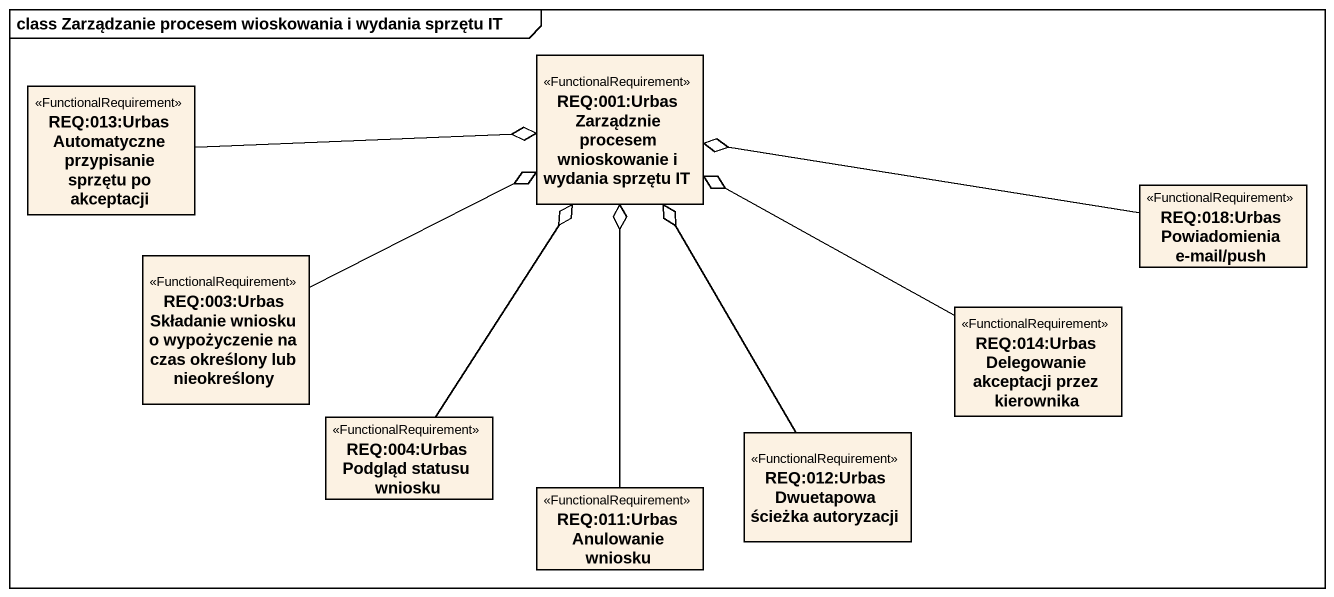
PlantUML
@startuml
mainframe class Zarządzanie procesem wioskowania i wydania sprzętu IT
hide circle
hide empty members
class "REQ:013:Urbas Automatyczne przypisanie sprzętu po akceptacji" as REQ_013_Urbas_Automatyczne <<FunctionalRequirement>>
class "REQ:001:Urbas Zarządznie procesem wnioskowanie i wydania sprzętu IT" as REQ_001_Urbas_Zarządznie <<FunctionalRequirement>>
class "REQ:018:Urbas Powiadomienia e-mail/push" as REQ_018_Urbas_Powiadomienia <<FunctionalRequirement>>
class "REQ:003:Urbas Składanie wniosku o wypożyczenie na czas określony lub nieokreślony" as REQ_003_Urbas_Składanie <<FunctionalRequirement>>
class "REQ:014:Urbas Delegowanie akceptacji przez kierownika" as REQ_014_Urbas_Delegowanie <<FunctionalRequirement>>
class "REQ:004:Urbas Podgląd statusu wniosku" as REQ_004_Urbas_Podgląd <<FunctionalRequirement>>
class "REQ:012:Urbas Dwuetapowa ścieżka autoryzacji" as REQ_012_Urbas_Dwuetapowa <<FunctionalRequirement>>
class "REQ:011:Urbas Anulowanie wniosku" as REQ_011_Urbas_Anulowanie <<FunctionalRequirement>>
REQ_013_Urbas_Automatyczne -right-o REQ_001_Urbas_Zarządznie
REQ_018_Urbas_Powiadomienia -left-o REQ_001_Urbas_Zarządznie
REQ_003_Urbas_Składanie -right-o REQ_001_Urbas_Zarządznie
REQ_014_Urbas_Delegowanie -left-o REQ_001_Urbas_Zarządznie
REQ_004_Urbas_Podgląd -up-o REQ_001_Urbas_Zarządznie
REQ_012_Urbas_Dwuetapowa -up-o REQ_001_Urbas_Zarządznie
REQ_011_Urbas_Anulowanie -up-o REQ_001_Urbas_Zarządznie
@enduml
